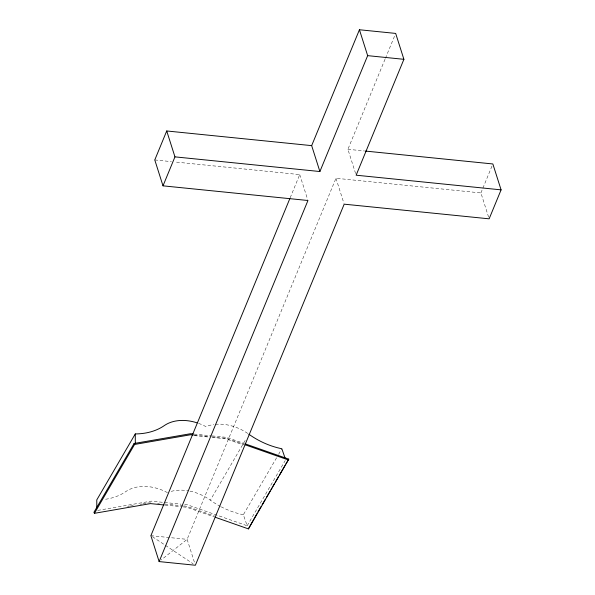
<?xml version="1.0" encoding="UTF-8"?>
<svg xmlns="http://www.w3.org/2000/svg" width="595" height="595" viewBox="0 0 595 595"><rect width="100%" height="100%" fill="white"/><g stroke="black" fill="none" stroke-linecap="round" stroke-linejoin="round"><path stroke-width="0.45" stroke-dasharray="2.98 2.23" d="M290.182 197.763L299.731 174.603L175.094 161.996M488.592 217.101L480.916 192.929L335.967 178.269L187.135 539.353L161.23 559.917M355.587 173.472L347.904 149.3L385.054 59.165M385.411 58.31L394.961 35.135M480.916 192.929L492.154 165.663M189.983 491.12A40.586 29.728 30.3 0 1 210.318 500.172L246.033 438.954M184.695 504.53L187.41 504.805L247.163 525.764L243.348 514.742L276.742 457.495M278.601 454.312L281.844 448.749M247.163 525.764L285.191 460.567M97.721 510.398L151.175 501.139L181.066 504.166M127.583 506.516L129.405 506.196M130.312 506.04L133.957 505.408M140.323 504.307L142.145 503.995M143.053 503.831L146.697 503.206M147.605 503.043L152.149 502.753M347.904 149.3L364.527 150.981M154.782 159.943L171.397 161.624M194.134 434.082L211.344 435.823M212.251 435.912L226.747 437.377L244.218 443.506M194.312 435.109L210.623 436.752M211.522 436.849L226.926 438.403L244.3 444.502M194.201 435.607L208.696 437.072M212.318 437.437L225.907 438.812L243.229 444.889M157.586 503.303L159.393 503.489M164.83 504.039L182.948 505.869M183.855 505.966L186.57 506.241L214.527 516.043M165.016 505.066L182.226 506.806M183.134 506.895L186.756 507.267L214.55 517.018M150.899 535.686L187.135 539.353L194.818 563.524M152.432 536.705L193.063 563.718M335.967 178.269L343.917 203.304M299.731 174.603L307.682 199.637M167.463 492.653A40.586 29.728 30.3 0 0 125.753 491.619A65.502 47.979 30.3 0 1 104.222 499.443M171.219 491.366A40.586 29.728 30.3 0 1 188.466 490.83M243.348 514.742A65.502 47.979 30.3 0 1 221.28 506.888M220.462 506.457A65.502 47.979 30.3 0 1 210.318 500.172M198.618 423.372A40.586 29.728 30.3 0 1 205.959 426.66A40.586 29.728 30.3 0 1 213.754 424.54M215.435 424.339A40.586 29.728 30.3 0 1 248.16 433.718"/><path stroke-width="0.89" d="M215.42 517.323L248.42 528.895L256.995 513.582M248.42 528.895L288.761 459.139L245.088 443.818M166.719 130.967L174.952 156.864L319.894 171.531L311.668 145.634L166.719 130.967L154.782 159.943L163.008 185.841L307.957 200.5L159.125 561.583L195.368 565.25L344.193 204.167L489.142 218.826L501.087 189.857L492.853 163.96L365.449 151.071M163.008 185.841L174.952 156.864M289.832 198.618L150.899 535.686L159.125 561.583M311.668 145.634L359.432 29.75L395.668 33.417L403.901 59.314L356.137 175.198L501.087 189.857M319.894 171.531L367.658 55.647L359.432 29.75M197.109 422.859A40.586 29.728 30.3 0 0 164.25 425.633A65.502 47.979 30.3 0 1 135.281 433.926L96.777 499.912L96.806 507.899M193.226 433.986L190.512 433.718L134.091 443.491L93.913 512.347L94.419 513.321L150.52 503.601L164.108 504.977M94.419 513.321L134.589 444.458L190.69 434.737L193.405 435.012M257.933 511.983L261.205 506.375M262.135 504.776L265.407 499.168M266.344 497.569L270.078 491.165M271.015 489.566L271.945 487.96M272.882 486.36L274.28 483.958M275.217 482.359L278.482 476.751M279.419 475.152L285.027 465.543M285.957 463.944L288.761 459.139M367.658 55.647L403.901 59.314M245.17 444.807L288.597 460.039M134.091 443.491L134.589 444.458M285.072 458.083L281.844 448.749A65.502 47.979 30.3 0 1 248.814 434.186M135.281 433.926L135.31 443.684"/></g></svg>
